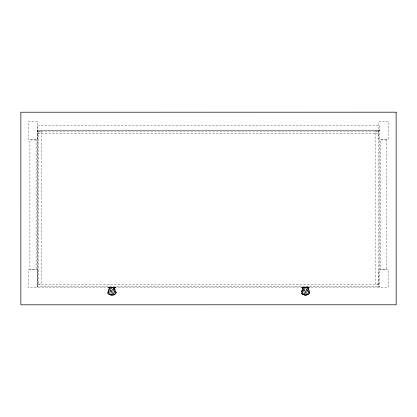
<?xml version="1.0" encoding="UTF-8"?>
<svg xmlns="http://www.w3.org/2000/svg" width="417" height="417" viewBox="0 0 417 417"><rect width="100%" height="100%" fill="white"/><g stroke="black" fill="none" stroke-linecap="round" stroke-linejoin="round"><path stroke-width="0.31" stroke-dasharray="2.08 1.56" d="M114.946 287.574L114.863 289.346L116.202 292.541L115.196 294.324L113.883 294.902L115.05 294.324L116.009 292.541L114.539 288.34L114.764 287.574L115.457 287.167L111.297 287.167L111.375 294.329L111.521 294.751L112.621 294.902L113.596 294.329L113.982 293.495L114.013 291.499L113.325 288.34L113.815 287.167L108.206 287.235L108.952 287.574L114.946 287.574L115.686 287.167L108.264 287.235L108.993 287.574L109.233 288.34L107.821 291.499L107.883 293.5C109.807 295.841 114.091 295.841 116.015 293.495C117.114 291.337 114.029 289.716 114.899 287.574L115.634 287.235L115.201 287.146L115.634 287.235M303.018 294.736L305.484 295.283C308.366 293.683 306.042 290.05 306.505 287.558L306.61 287.125L304.832 287.151L304.775 293.479L305.056 294.736L306.156 294.882L307.131 294.308L307.642 292.526L306.86 288.319L307.35 287.151L301.746 287.151L302.481 287.558L308.481 287.558L309.216 287.151L301.799 287.219L302.528 287.558L302.763 288.324L301.355 291.483L301.418 293.479C303.341 295.82 307.621 295.82 309.55 293.479L309.607 291.483L308.199 288.319L308.434 287.558L309.169 287.219L308.736 287.125L309.169 287.219M108.264 287.235L109.129 287.574L109.353 288.34L107.888 292.541L108.847 294.329L110.015 294.902L108.696 294.329L107.946 293.5L107.695 292.541L108.456 290.42M301.799 287.219L302.664 287.558L302.888 288.324L301.423 292.526L302.382 294.308L303.55 294.882L302.231 294.308L301.481 293.479L301.23 292.526L301.991 290.404M302.7 289.33L302.888 288.324M115.493 290.42L108.404 290.42L109.191 288.34L108.952 287.574M308.481 287.558L308.241 288.319L309.028 290.404L301.934 290.404L302.721 288.324L302.481 287.558M114.414 294.751L111.949 295.299C108.232 294.584 110.75 290.044 110.448 287.574L110.078 287.167L115.686 287.167M308.976 290.404L309.737 292.526L309.487 293.479L308.731 294.308L307.418 294.882L308.585 294.308L309.544 292.526L308.267 289.33L308.299 287.558C310.79 286.734 302.737 286.646 303.983 287.558C304.285 290.029 301.767 294.569 305.484 295.283L307.949 294.736M112.376 294.751L112.595 287.167L108.212 287.167M305.911 294.736L306.13 287.151M108.436 287.167L114.811 287.167L114.242 287.574C115.061 291.89 116.546 296.779 109.483 294.751M301.746 287.151L308.345 287.151L307.777 287.558C307.928 290.3 310.331 295.158 305.484 295.283L302.231 294.308M111.521 294.751L110.719 294.751M305.056 294.736L304.248 294.736M115.248 294.324L108.649 294.329L111.949 295.299C114.831 293.698 112.507 290.065 112.971 287.574L113.226 287.235L112.595 287.167M115.457 287.167L109.087 287.167L109.65 287.574C110.25 290.003 106.888 293.287 110.25 294.902C106.189 293.698 109.937 290.023 109.353 287.574L108.707 287.235L115.186 287.235L114.545 287.574C113.961 290.023 117.703 293.698 113.648 294.902L115.196 294.324M301.971 287.151L308.721 287.219L308.08 287.558C307.496 290.003 311.238 293.677 307.183 294.882L308.731 294.308M109.822 287.146L109.541 287.235L110.02 287.574C110.614 289.977 107.503 293.323 110.687 294.902M308.992 287.151L303.076 287.219L303.555 287.558C304.149 289.961 301.038 293.307 304.217 294.882C300.292 293.928 303.691 289.935 303.185 287.558L302.622 287.125L309.216 287.151M109.635 294.751L111.949 295.299L113.836 294.751M303.164 294.736L305.484 295.283L307.371 294.736M111.297 287.167L110.667 287.235L110.922 287.574C111.391 290.065 109.066 293.698 111.949 295.299L114.263 294.751M304.832 287.151L304.202 287.219L304.457 287.558C304.921 290.05 302.601 293.683 305.484 295.283L307.798 294.736M303.357 287.125L302.242 287.219L302.888 287.558C303.472 290.003 299.724 293.683 303.779 294.882L303.597 294.736M379.83 130.224L37.155 130.255L37.17 286.776L379.845 286.745L379.856 125.621L37.134 125.653L37.134 130.417L379.856 130.385M37.822 131.105L378.495 131.074L375.295 131.115L375.31 283.987L378.527 283.987M37.822 133.779L378.495 133.748M37.838 284.446L378.511 284.415M108.206 287.235L115.691 287.235M301.741 287.219L309.221 287.219M109.191 288.34L114.706 288.34M302.721 288.324L308.241 288.319M108.983 289.346L114.91 289.346M302.518 289.33L308.444 289.33M116.077 291.499L107.883 291.499M301.355 291.483L309.607 291.483M301.163 292.526L309.805 292.526M107.695 292.541L116.202 292.541M107.883 293.5L115.952 293.495M309.55 293.479L301.481 293.479M302.184 294.308L308.783 294.308M307.605 287.125L307.887 287.219L307.407 287.558C306.917 289.841 309.821 293.761 306.714 294.736M114.07 287.146L114.352 287.235L113.872 287.574C113.382 289.857 116.286 293.776 113.179 294.751M378.495 130.224L378.511 287.089L37.838 287.12L37.822 130.255M305.484 287.099L305.484 295.283M111.949 287.115L111.949 295.299M37.645 121.728L28.351 121.728L28.356 139.429L37.645 139.429L37.645 121.728M388.149 121.696L378.881 121.696L378.881 139.398L388.149 139.398L388.149 121.696M41.408 131.147L38.192 131.147L38.208 284.019L41.424 284.019L41.408 131.147M36.091 139.945L29.909 139.945L29.92 269.267L36.102 269.267L36.091 139.945M386.606 139.914L380.424 139.914L380.434 269.236L386.616 269.236L386.606 139.914M37.655 269.846L28.366 269.851L28.366 287.548L37.655 287.548L37.655 269.846M388.159 269.82L378.891 269.82L378.891 287.522L388.164 287.516L388.159 269.82"/><path stroke-width="0.63" d="M396.134 112.189L20.85 112.22L20.866 304.811L396.15 304.78L396.134 112.189"/></g></svg>
